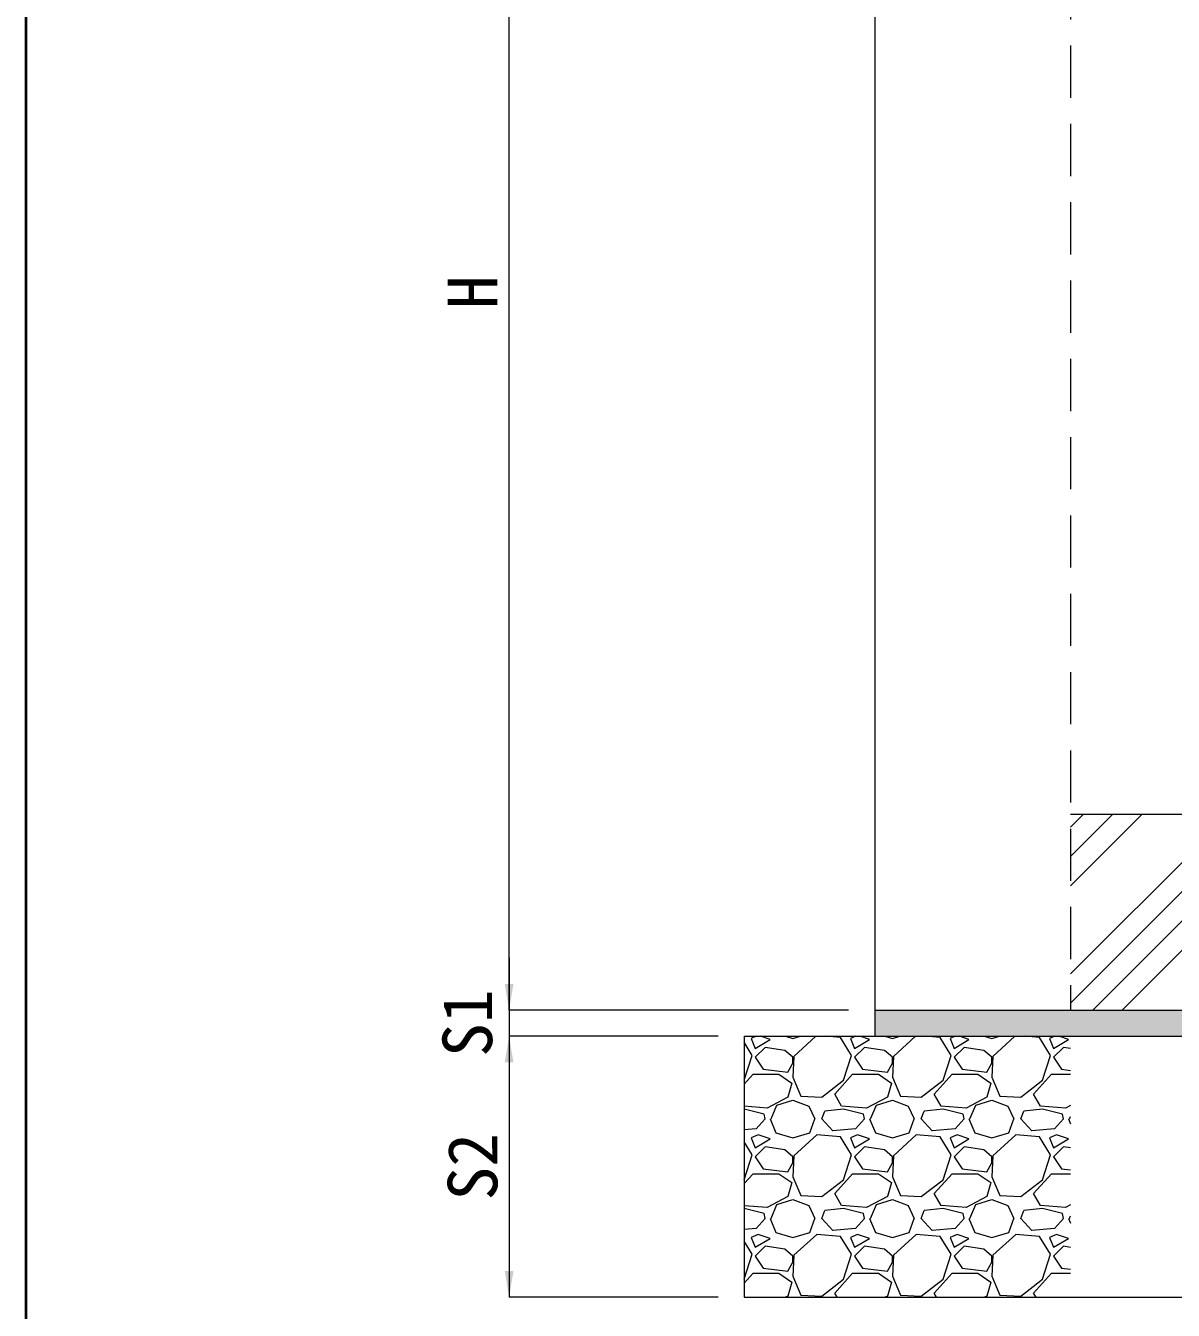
# Model space of a CAD drawing. Units: millimetres at full size; details may follow other scales. Extents: x 77366 to 106166, y -28085 to 6898.
# Drawn here: x 95666 to 96545, y 2961 to 3945 of the extents above; entities that cross this region are included whole.
import ezdxf
from ezdxf.enums import TextEntityAlignment as Align

# ---------------------------------------------------------------- set-up
doc = ezdxf.new("R2010")
doc.units = ezdxf.units.MM
doc.header["$LTSCALE"] = 50
doc.linetypes.add('USER2', pattern=[1.2, 0.8, -0.4])
for name, color, linetype, lineweight in [('ハッチング', 7, 'Continuous', 9), ('図枠', 7, 'Continuous', 5), ('基礎', 7, 'Continuous', 5), ('寸法線', 7, 'Continuous', 13), ('本体', 2, 'Continuous', 20)]:
    doc.layers.add(name, color=color, linetype=linetype, lineweight=lineweight)
doc.layers.add('モルタル', color=7, linetype='Continuous')
doc.styles.add('ＭＳ ゴシック', font='')
doc.styles.get('ＭＳ ゴシック').set_extended_font_data('MS Gothic')

# ---------------------------------------------------------------- blocks, each defined once
blk = doc.blocks.new('filled_arrow')
at = {"color": 0, "linetype": 'Continuous', "lineweight": -2}
blk.add_solid([(7.5, 1.25), (0, 0), (7.5, -1.25)], dxfattribs=at)

msp = doc.modelspace()

# ---------------------------------------------------------------- hatches: boundary and pattern name
at = {"layer": 'ハッチング'}
h = msp.add_hatch(dxfattribs=at)
h.set_pattern_fill('USER', color=256, style=0, pattern_type=2)
h.set_pattern_definition([(45, (17025.25, 424.31), (-67.35192, 67.35192), []), (45, (17047.7, 424.31), (-67.35192, 67.35192), []), (45, (17070.15, 424.31), (-67.35192, 67.35192), []), (45, (17092.6, 424.31), (-67.35192, 67.35192), [])])
h.paths.add_polyline_path([(96466.05, 3340.78), (96466.05, 3190.78), (96866.05, 3190.78), (96866.05, 3340.78)])
at = {"layer": 'モルタル'}
msp.add_hatch(color=256, dxfattribs=at).paths.add_polyline_path([(97016.05, 3190.78), (96316.05, 3190.78), (96316.05, 3170.78), (97016.05, 3170.78)])

# ---------------------------------------------------------------- linework, layer by layer
at = {"layer": '図枠', "lineweight": 40}
msp.add_line((95665.8, 5414.64), (95665.8, -125.36), dxfattribs=at)
at = {"layer": '基礎', "color": 3, "lineweight": 20}
for p, q in [((96216.05, 3170.78), (97116.05, 3170.78)), ((96216.05, 3170.78), (96216.05, 2970.78)), ((96216.05, 2970.78), (97116.05, 2970.78))]:
    msp.add_line(p, q, dxfattribs=at)
at = {"layer": '基礎'}
for p, q in [((96225.36, 3170.78), (96221.4, 3169.08)), ((96235.87, 3168.31), (96228.49, 3170.78)), ((96247.62, 3170.78), (96253.4, 3169.08)), ((96253.4, 3169.08), (96259.18, 3170.78)), ((96271.05, 3170.78), (96254.16, 3155.36)), ((96289.98, 3169.84), (96278.72, 3170.78)), ((96298.36, 3156.12), (96289.98, 3169.84)), ((96301.56, 3170.78), (96297.6, 3169.08)), ((96312.07, 3168.31), (96304.69, 3170.78)), ((96323.82, 3170.78), (96329.6, 3169.08)), ((96329.6, 3169.08), (96335.38, 3170.78)), ((96347.25, 3170.78), (96330.36, 3155.36)), ((96366.18, 3169.84), (96354.92, 3170.78)), ((96374.56, 3156.12), (96366.18, 3169.84)), ((96377.76, 3170.78), (96373.8, 3169.08)), ((96388.27, 3168.31), (96380.89, 3170.78)), ((96400.02, 3170.78), (96405.8, 3169.08)), ((96405.8, 3169.08), (96411.58, 3170.78)), ((96423.45, 3170.78), (96406.56, 3155.36)), ((96442.38, 3169.84), (96431.12, 3170.78)), ((96450.76, 3156.12), (96442.38, 3169.84)), ((96453.96, 3170.78), (96450, 3169.08)), ((96464.47, 3168.31), (96457.09, 3170.78)), ((96222.16, 3156.12), (96216.05, 3166.12)), ((96221.4, 3169.08), (96224.44, 3161.46)), ((96224.44, 3161.46), (96235.87, 3168.31)), ((96232.06, 3162.22), (96224.44, 3154.6)), ((96247.3, 3159.93), (96232.06, 3162.22)), ((96253.4, 3154.6), (96247.3, 3159.93)), ((96297.6, 3169.08), (96300.64, 3161.46)), ((96300.64, 3161.46), (96312.07, 3168.31)), ((96308.26, 3162.22), (96300.64, 3154.6)), ((96323.5, 3159.93), (96308.26, 3162.22)), ((96329.6, 3154.6), (96323.5, 3159.93)), ((96373.8, 3169.08), (96376.84, 3161.46)), ((96376.84, 3161.46), (96388.27, 3168.31)), ((96384.46, 3162.22), (96376.84, 3154.6)), ((96399.7, 3159.93), (96384.46, 3162.22)), ((96405.8, 3154.6), (96399.7, 3159.93)), ((96450, 3169.08), (96453.04, 3161.46)), ((96453.04, 3161.46), (96464.47, 3168.31)), ((96460.66, 3162.22), (96453.04, 3154.6)), ((96466.05, 3161.41), (96460.66, 3162.22)), ((96216.06, 3137.07), (96222.16, 3156.12)), ((96224.44, 3154.6), (96230.54, 3145.45)), ((96249.59, 3143.17), (96253.4, 3150.03)), ((96254.16, 3155.36), (96253.4, 3139.36)), ((96253.4, 3150.03), (96253.4, 3154.6)), ((96292.26, 3137.07), (96298.36, 3156.12)), ((96300.64, 3154.6), (96306.74, 3145.45)), ((96325.79, 3143.17), (96329.6, 3150.03)), ((96330.36, 3155.36), (96329.6, 3139.36)), ((96329.6, 3150.03), (96329.6, 3154.6)), ((96368.46, 3137.07), (96374.56, 3156.12)), ((96376.84, 3154.6), (96382.94, 3145.45)), ((96401.99, 3143.17), (96405.8, 3150.03)), ((96406.56, 3155.36), (96405.8, 3139.36)), ((96405.8, 3150.03), (96405.8, 3154.6)), ((96444.66, 3137.07), (96450.76, 3156.12)), ((96453.04, 3154.6), (96459.14, 3145.45)), ((96216.05, 3134.01), (96222.92, 3141.64)), ((96222.92, 3141.64), (96242.73, 3141.64)), ((96230.54, 3145.45), (96249.59, 3143.17)), ((96242.73, 3141.64), (96252.64, 3134.79)), ((96285.4, 3126.4), (96299.12, 3141.64)), ((96299.12, 3141.64), (96318.93, 3141.64)), ((96306.74, 3145.45), (96325.79, 3143.17)), ((96318.93, 3141.64), (96328.84, 3134.79)), ((96361.6, 3126.4), (96375.32, 3141.64)), ((96375.32, 3141.64), (96395.13, 3141.64)), ((96382.94, 3145.45), (96401.99, 3143.17)), ((96395.13, 3141.64), (96405.04, 3134.79)), ((96437.8, 3126.4), (96451.52, 3141.64)), ((96451.52, 3141.64), (96466.05, 3141.64)), ((96459.14, 3145.45), (96466.05, 3144.63)), ((96216.05, 3137.06), (96216.06, 3137.07)), ((96252.64, 3134.79), (96249.59, 3124.12)), ((96253.4, 3139.36), (96259.5, 3124.88)), ((96275.5, 3124.12), (96292.26, 3137.07)), ((96328.84, 3134.79), (96325.79, 3124.12)), ((96329.6, 3139.36), (96335.7, 3124.88)), ((96351.7, 3124.12), (96368.46, 3137.07)), ((96405.04, 3134.79), (96401.99, 3124.12)), ((96405.8, 3139.36), (96411.9, 3124.88)), ((96427.9, 3124.12), (96444.66, 3137.07)), ((96249.59, 3124.12), (96233.59, 3115.74)), ((96241.21, 3118.02), (96253.4, 3121.83)), ((96253.4, 3121.83), (96265.59, 3117.26)), ((96259.5, 3124.88), (96275.5, 3124.12)), ((96290.74, 3117.26), (96285.4, 3126.4)), ((96325.79, 3124.12), (96309.79, 3115.74)), ((96317.41, 3118.02), (96329.6, 3121.83)), ((96329.6, 3121.83), (96341.79, 3117.26)), ((96335.7, 3124.88), (96351.7, 3124.12)), ((96366.94, 3117.26), (96361.6, 3126.4)), ((96401.99, 3124.12), (96385.99, 3115.74)), ((96393.61, 3118.02), (96405.8, 3121.83)), ((96405.8, 3121.83), (96417.99, 3117.26)), ((96411.9, 3124.88), (96427.9, 3124.12)), ((96443.14, 3117.26), (96437.8, 3126.4)), ((96233.59, 3115.74), (96216.05, 3117.14)), ((96216.06, 3114.97), (96216.05, 3114.97)), ((96231.3, 3111.16), (96216.06, 3114.97)), ((96232.06, 3107.35), (96231.3, 3111.16)), ((96236.64, 3107.35), (96241.21, 3118.02)), ((96265.59, 3117.26), (96270.16, 3107.35)), ((96275.5, 3107.35), (96277.78, 3113.45)), ((96292.26, 3114.97), (96277.78, 3113.45)), ((96309.79, 3115.74), (96290.74, 3117.26)), ((96307.5, 3111.16), (96292.26, 3114.97)), ((96308.26, 3107.35), (96307.5, 3111.16)), ((96312.84, 3107.35), (96317.41, 3118.02)), ((96341.79, 3117.26), (96346.36, 3107.35)), ((96351.7, 3107.35), (96353.98, 3113.45)), ((96368.46, 3114.97), (96353.98, 3113.45)), ((96385.99, 3115.74), (96366.94, 3117.26)), ((96383.7, 3111.16), (96368.46, 3114.97)), ((96384.46, 3107.35), (96383.7, 3111.16)), ((96389.04, 3107.35), (96393.61, 3118.02)), ((96417.99, 3117.26), (96422.56, 3107.35)), ((96427.9, 3107.35), (96430.18, 3113.45)), ((96444.66, 3114.97), (96430.18, 3113.45)), ((96462.19, 3115.74), (96443.14, 3117.26)), ((96459.9, 3111.16), (96444.66, 3114.97)), ((96460.66, 3107.35), (96459.9, 3111.16)), ((96466.05, 3117.76), (96462.19, 3115.74)), ((96232.06, 3107.35), (96225.21, 3099.73)), ((96235.87, 3107.35), (96240.45, 3096.69)), ((96266.35, 3096.69), (96270.16, 3107.35)), ((96283.88, 3098.21), (96275.5, 3107.35)), ((96308.26, 3107.35), (96301.41, 3099.73)), ((96312.07, 3107.35), (96316.65, 3096.69)), ((96342.55, 3096.69), (96346.36, 3107.35)), ((96360.08, 3098.21), (96351.7, 3107.35)), ((96384.46, 3107.35), (96377.61, 3099.73)), ((96388.27, 3107.35), (96392.85, 3096.69)), ((96418.75, 3096.69), (96422.56, 3107.35)), ((96436.28, 3098.21), (96427.9, 3107.35)), ((96460.66, 3107.35), (96453.81, 3099.73)), ((96464.47, 3107.35), (96466.05, 3103.68)), ((96465.24, 3107.35), (96466.05, 3109.25)), ((96225.21, 3099.73), (96216.05, 3098.94)), ((96226.73, 3095.16), (96221.4, 3092.88)), ((96221.4, 3092.88), (96224.44, 3085.26)), ((96224.44, 3085.26), (96235.87, 3092.11)), ((96235.87, 3092.11), (96226.73, 3095.16)), ((96240.45, 3096.69), (96253.4, 3092.88)), ((96253.4, 3092.88), (96266.35, 3096.69)), ((96271.69, 3095.16), (96254.16, 3079.16)), ((96289.98, 3093.64), (96271.69, 3095.16)), ((96301.41, 3099.73), (96283.88, 3098.21)), ((96298.36, 3079.92), (96289.98, 3093.64)), ((96302.93, 3095.16), (96297.6, 3092.88)), ((96297.6, 3092.88), (96300.64, 3085.26)), ((96300.64, 3085.26), (96312.07, 3092.11)), ((96312.07, 3092.11), (96302.93, 3095.16)), ((96316.65, 3096.69), (96329.6, 3092.88)), ((96329.6, 3092.88), (96342.55, 3096.69)), ((96347.89, 3095.16), (96330.36, 3079.16)), ((96366.18, 3093.64), (96347.89, 3095.16)), ((96377.61, 3099.73), (96360.08, 3098.21)), ((96374.56, 3079.92), (96366.18, 3093.64)), ((96379.13, 3095.16), (96373.8, 3092.88)), ((96373.8, 3092.88), (96376.84, 3085.26)), ((96376.84, 3085.26), (96388.27, 3092.11)), ((96388.27, 3092.11), (96379.13, 3095.16)), ((96392.85, 3096.69), (96405.8, 3092.88)), ((96405.8, 3092.88), (96418.75, 3096.69)), ((96424.09, 3095.16), (96406.56, 3079.16)), ((96442.38, 3093.64), (96424.09, 3095.16)), ((96453.81, 3099.73), (96436.28, 3098.21)), ((96450.76, 3079.92), (96442.38, 3093.64)), ((96455.33, 3095.16), (96450, 3092.88)), ((96450, 3092.88), (96453.04, 3085.26)), ((96453.04, 3085.26), (96464.47, 3092.11)), ((96464.47, 3092.11), (96455.33, 3095.16)), ((96222.16, 3079.92), (96216.05, 3089.92)), ((96232.06, 3086.02), (96224.44, 3078.4)), ((96247.3, 3083.73), (96232.06, 3086.02)), ((96253.4, 3078.4), (96247.3, 3083.73)), ((96308.26, 3086.02), (96300.64, 3078.4)), ((96323.5, 3083.73), (96308.26, 3086.02)), ((96329.6, 3078.4), (96323.5, 3083.73)), ((96384.46, 3086.02), (96376.84, 3078.4)), ((96399.7, 3083.73), (96384.46, 3086.02)), ((96405.8, 3078.4), (96399.7, 3083.73)), ((96460.66, 3086.02), (96453.04, 3078.4)), ((96466.05, 3085.21), (96460.66, 3086.02)), ((96216.06, 3060.87), (96222.16, 3079.92)), ((96224.44, 3078.4), (96230.54, 3069.25)), ((96249.59, 3066.97), (96253.4, 3073.83)), ((96254.16, 3079.16), (96253.4, 3063.16)), ((96253.4, 3073.83), (96253.4, 3078.4)), ((96292.26, 3060.87), (96298.36, 3079.92)), ((96300.64, 3078.4), (96306.74, 3069.25)), ((96325.79, 3066.97), (96329.6, 3073.83)), ((96330.36, 3079.16), (96329.6, 3063.16)), ((96329.6, 3073.83), (96329.6, 3078.4)), ((96368.46, 3060.87), (96374.56, 3079.92)), ((96376.84, 3078.4), (96382.94, 3069.25)), ((96401.99, 3066.97), (96405.8, 3073.83)), ((96406.56, 3079.16), (96405.8, 3063.16)), ((96405.8, 3073.83), (96405.8, 3078.4)), ((96444.66, 3060.87), (96450.76, 3079.92)), ((96453.04, 3078.4), (96459.14, 3069.25)), ((96216.05, 3057.81), (96222.92, 3065.44)), ((96216.05, 3060.86), (96216.06, 3060.87)), ((96222.92, 3065.44), (96242.73, 3065.44)), ((96230.54, 3069.25), (96249.59, 3066.97)), ((96242.73, 3065.44), (96252.64, 3058.59)), ((96253.4, 3063.16), (96259.5, 3048.68)), ((96275.5, 3047.92), (96292.26, 3060.87)), ((96285.4, 3050.2), (96299.12, 3065.44)), ((96299.12, 3065.44), (96318.93, 3065.44)), ((96306.74, 3069.25), (96325.79, 3066.97)), ((96318.93, 3065.44), (96328.84, 3058.59)), ((96329.6, 3063.16), (96335.7, 3048.68)), ((96351.7, 3047.92), (96368.46, 3060.87)), ((96361.6, 3050.2), (96375.32, 3065.44)), ((96375.32, 3065.44), (96395.13, 3065.44)), ((96382.94, 3069.25), (96401.99, 3066.97)), ((96395.13, 3065.44), (96405.04, 3058.59)), ((96405.8, 3063.16), (96411.9, 3048.68)), ((96427.9, 3047.92), (96444.66, 3060.87)), ((96437.8, 3050.2), (96451.52, 3065.44)), ((96451.52, 3065.44), (96466.05, 3065.44)), ((96459.14, 3069.25), (96466.05, 3068.43)), ((96252.64, 3058.59), (96249.59, 3047.92)), ((96328.84, 3058.59), (96325.79, 3047.92)), ((96405.04, 3058.59), (96401.99, 3047.92)), ((96249.59, 3047.92), (96233.59, 3039.54)), ((96236.64, 3031.15), (96241.21, 3041.82)), ((96241.21, 3041.82), (96253.4, 3045.63)), ((96253.4, 3045.63), (96265.59, 3041.06)), ((96259.5, 3048.68), (96275.5, 3047.92)), ((96290.74, 3041.06), (96285.4, 3050.2)), ((96325.79, 3047.92), (96309.79, 3039.54)), ((96312.84, 3031.15), (96317.41, 3041.82)), ((96317.41, 3041.82), (96329.6, 3045.63)), ((96329.6, 3045.63), (96341.79, 3041.06)), ((96335.7, 3048.68), (96351.7, 3047.92)), ((96366.94, 3041.06), (96361.6, 3050.2)), ((96401.99, 3047.92), (96385.99, 3039.54)), ((96389.04, 3031.15), (96393.61, 3041.82)), ((96393.61, 3041.82), (96405.8, 3045.63)), ((96405.8, 3045.63), (96417.99, 3041.06)), ((96411.9, 3048.68), (96427.9, 3047.92)), ((96443.14, 3041.06), (96437.8, 3050.2)), ((96466.05, 3041.56), (96462.19, 3039.54)), ((96233.59, 3039.54), (96216.05, 3040.94)), ((96216.06, 3038.77), (96216.05, 3038.77)), ((96231.3, 3034.96), (96216.06, 3038.77)), ((96232.06, 3031.15), (96231.3, 3034.96)), ((96265.59, 3041.06), (96270.16, 3031.15)), ((96275.5, 3031.15), (96277.78, 3037.25)), ((96292.26, 3038.77), (96277.78, 3037.25)), ((96309.79, 3039.54), (96290.74, 3041.06)), ((96307.5, 3034.96), (96292.26, 3038.77)), ((96308.26, 3031.15), (96307.5, 3034.96)), ((96341.79, 3041.06), (96346.36, 3031.15)), ((96351.7, 3031.15), (96353.98, 3037.25)), ((96368.46, 3038.77), (96353.98, 3037.25)), ((96385.99, 3039.54), (96366.94, 3041.06)), ((96383.7, 3034.96), (96368.46, 3038.77)), ((96384.46, 3031.15), (96383.7, 3034.96)), ((96417.99, 3041.06), (96422.56, 3031.15)), ((96427.9, 3031.15), (96430.18, 3037.25)), ((96444.66, 3038.77), (96430.18, 3037.25)), ((96462.19, 3039.54), (96443.14, 3041.06)), ((96459.9, 3034.96), (96444.66, 3038.77)), ((96460.66, 3031.15), (96459.9, 3034.96)), ((96465.24, 3031.15), (96466.05, 3033.05)), ((96225.21, 3023.53), (96216.05, 3022.74)), ((96232.06, 3031.15), (96225.21, 3023.53)), ((96235.87, 3031.15), (96240.45, 3020.49)), ((96266.35, 3020.49), (96270.16, 3031.15)), ((96283.88, 3022.01), (96275.5, 3031.15)), ((96301.41, 3023.53), (96283.88, 3022.01)), ((96308.26, 3031.15), (96301.41, 3023.53)), ((96312.07, 3031.15), (96316.65, 3020.49)), ((96342.55, 3020.49), (96346.36, 3031.15)), ((96360.08, 3022.01), (96351.7, 3031.15)), ((96377.61, 3023.53), (96360.08, 3022.01)), ((96384.46, 3031.15), (96377.61, 3023.53)), ((96388.27, 3031.15), (96392.85, 3020.49)), ((96418.75, 3020.49), (96422.56, 3031.15)), ((96436.28, 3022.01), (96427.9, 3031.15)), ((96453.81, 3023.53), (96436.28, 3022.01)), ((96460.66, 3031.15), (96453.81, 3023.53)), ((96464.47, 3031.15), (96466.05, 3027.48)), ((96222.16, 3003.72), (96216.05, 3013.72)), ((96226.73, 3018.96), (96221.4, 3016.68)), ((96221.4, 3016.68), (96224.44, 3009.06)), ((96224.44, 3009.06), (96235.87, 3015.91)), ((96235.87, 3015.91), (96226.73, 3018.96)), ((96240.45, 3020.49), (96253.4, 3016.68)), ((96253.4, 3016.68), (96266.35, 3020.49)), ((96271.69, 3018.96), (96254.16, 3002.96)), ((96289.98, 3017.44), (96271.69, 3018.96)), ((96298.36, 3003.72), (96289.98, 3017.44)), ((96302.93, 3018.96), (96297.6, 3016.68)), ((96297.6, 3016.68), (96300.64, 3009.06)), ((96300.64, 3009.06), (96312.07, 3015.91)), ((96312.07, 3015.91), (96302.93, 3018.96)), ((96316.65, 3020.49), (96329.6, 3016.68)), ((96329.6, 3016.68), (96342.55, 3020.49)), ((96347.89, 3018.96), (96330.36, 3002.96)), ((96366.18, 3017.44), (96347.89, 3018.96)), ((96374.56, 3003.72), (96366.18, 3017.44)), ((96379.13, 3018.96), (96373.8, 3016.68)), ((96373.8, 3016.68), (96376.84, 3009.06)), ((96376.84, 3009.06), (96388.27, 3015.91)), ((96388.27, 3015.91), (96379.13, 3018.96)), ((96392.85, 3020.49), (96405.8, 3016.68)), ((96405.8, 3016.68), (96418.75, 3020.49)), ((96424.09, 3018.96), (96406.56, 3002.96)), ((96442.38, 3017.44), (96424.09, 3018.96)), ((96450.76, 3003.72), (96442.38, 3017.44)), ((96455.33, 3018.96), (96450, 3016.68)), ((96450, 3016.68), (96453.04, 3009.06)), ((96453.04, 3009.06), (96464.47, 3015.91)), ((96464.47, 3015.91), (96455.33, 3018.96)), ((96216.06, 2984.67), (96222.16, 3003.72)), ((96232.06, 3009.82), (96224.44, 3002.2)), ((96224.44, 3002.2), (96230.54, 2993.05)), ((96247.3, 3007.53), (96232.06, 3009.82)), ((96253.4, 3002.2), (96247.3, 3007.53)), ((96254.16, 3002.96), (96253.4, 2986.96)), ((96253.4, 2997.63), (96253.4, 3002.2)), ((96292.26, 2984.67), (96298.36, 3003.72)), ((96308.26, 3009.82), (96300.64, 3002.2)), ((96300.64, 3002.2), (96306.74, 2993.05)), ((96323.5, 3007.53), (96308.26, 3009.82)), ((96329.6, 3002.2), (96323.5, 3007.53)), ((96330.36, 3002.96), (96329.6, 2986.96)), ((96329.6, 2997.63), (96329.6, 3002.2)), ((96368.46, 2984.67), (96374.56, 3003.72)), ((96384.46, 3009.82), (96376.84, 3002.2)), ((96376.84, 3002.2), (96382.94, 2993.05)), ((96399.7, 3007.53), (96384.46, 3009.82)), ((96405.8, 3002.2), (96399.7, 3007.53)), ((96406.56, 3002.96), (96405.8, 2986.96)), ((96405.8, 2997.63), (96405.8, 3002.2)), ((96444.66, 2984.67), (96450.76, 3003.72)), ((96460.66, 3009.82), (96453.04, 3002.2)), ((96453.04, 3002.2), (96459.14, 2993.05)), ((96466.05, 3009.01), (96460.66, 3009.82)), ((96230.54, 2993.05), (96249.59, 2990.77)), ((96249.59, 2990.77), (96253.4, 2997.63)), ((96306.74, 2993.05), (96325.79, 2990.77)), ((96325.79, 2990.77), (96329.6, 2997.63)), ((96382.94, 2993.05), (96401.99, 2990.77)), ((96401.99, 2990.77), (96405.8, 2997.63)), ((96459.14, 2993.05), (96466.05, 2992.23)), ((96216.05, 2981.61), (96222.92, 2989.24)), ((96216.05, 2984.66), (96216.06, 2984.67)), ((96222.92, 2989.24), (96242.73, 2989.24)), ((96242.73, 2989.24), (96252.64, 2982.39)), ((96252.64, 2982.39), (96249.59, 2971.72)), ((96253.4, 2986.96), (96259.5, 2972.48)), ((96275.5, 2971.72), (96292.26, 2984.67)), ((96285.4, 2974), (96299.12, 2989.24)), ((96299.12, 2989.24), (96318.93, 2989.24)), ((96318.93, 2989.24), (96328.84, 2982.39)), ((96328.84, 2982.39), (96325.79, 2971.72)), ((96329.6, 2986.96), (96335.7, 2972.48)), ((96351.7, 2971.72), (96368.46, 2984.67)), ((96361.6, 2974), (96375.32, 2989.24)), ((96375.32, 2989.24), (96395.13, 2989.24)), ((96395.13, 2989.24), (96405.04, 2982.39)), ((96405.04, 2982.39), (96401.99, 2971.72)), ((96405.8, 2986.96), (96411.9, 2972.48)), ((96427.9, 2971.72), (96444.66, 2984.67)), ((96437.8, 2974), (96451.52, 2989.24)), ((96451.52, 2989.24), (96466.05, 2989.24)), ((96259.5, 2972.48), (96275.5, 2971.72)), ((96287.29, 2970.78), (96285.4, 2974)), ((96335.7, 2972.48), (96351.7, 2971.72)), ((96363.49, 2970.78), (96361.6, 2974)), ((96411.9, 2972.48), (96427.9, 2971.72)), ((96439.69, 2970.78), (96437.8, 2974)), ((96249.59, 2971.72), (96247.79, 2970.78)), ((96325.79, 2971.72), (96323.99, 2970.78)), ((96401.99, 2971.72), (96400.19, 2970.78))]:
    msp.add_line(p, q, dxfattribs=at)
at = {"layer": '寸法線'}
for p, q in [((96036.05, 3190.78), (96036.05, 4290.78)), ((96036.05, 3230.78), (96036.05, 3130.78)), ((96296.05, 3190.78), (96036.05, 3190.78)), ((96296.05, 3190.78), (96036.05, 3190.78)), ((96196.05, 3170.78), (96036.05, 3170.78)), ((96036.05, 3170.78), (96036.05, 2970.78)), ((96196.05, 3170.78), (96036.05, 3170.78)), ((96196.05, 2970.78), (96036.05, 2970.78))]:
    msp.add_line(p, q, dxfattribs=at)
at = {"layer": '本体'}
for p, q in [((96316.05, 4284.78), (96316.05, 3190.78)), ((96466.05, 3340.78), (96866.05, 3340.78)), ((96316.05, 3190.78), (97016.05, 3190.78)), ((96316.05, 3190.78), (96316.05, 3170.78))]:
    msp.add_line(p, q, dxfattribs=at)
at = {"layer": '本体', "linetype": 'USER2', "lineweight": 9}
msp.add_line((96466.05, 4229.78), (96466.05, 3190.78), dxfattribs=at)

# ---------------------------------------------------------------- block references
at = {"layer": '寸法線', "xscale": 2.67, "yscale": 2.67}
for p, rotation in [((96036.05, 3190.78), 90), ((96036.05, 3190.78), 90), ((96036.05, 3170.78), 270), ((96036.05, 3170.78), 270), ((96036.05, 2970.78), 90)]:
    msp.add_blockref('filled_arrow', p, dxfattribs=dict(at, rotation=rotation))

# ---------------------------------------------------------------- texts
at = {"layer": '寸法線', "style": 'ＭＳ ゴシック'}
for s, p in [('H', (96008.05, 3740.78)), ('S1', (96004.05, 3180.78)), ('S2', (96008.05, 3070.78))]:
    msp.add_text(s, height=37.98, rotation=90, dxfattribs=at).set_placement(p, align=Align.MIDDLE_CENTER)

doc.saveas('drawing.dxf')
